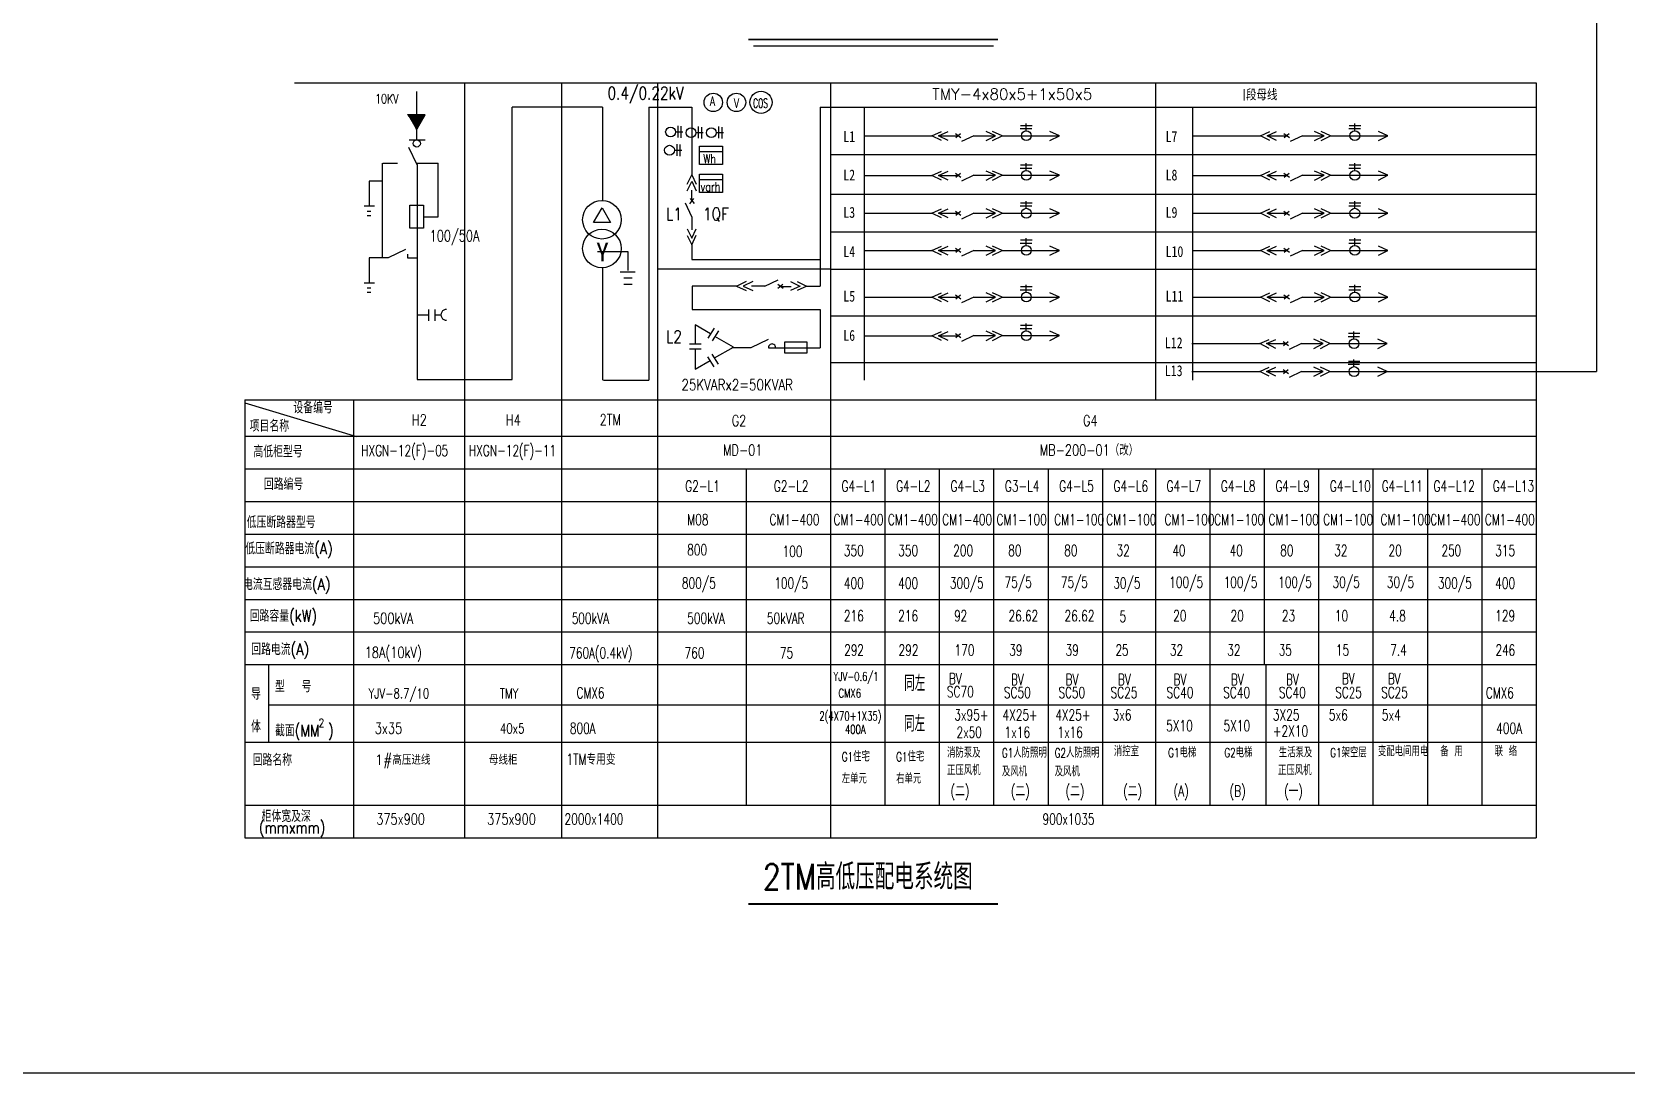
# Model space of a CAD drawing. Extents: x -170759 to 304867, y -311201 to 112352.
# Drawn here: x -86677 to -52044, y -14135 to 8498 of the extents above; entities that cross this region are included whole.
import ezdxf

# ---------------------------------------------------------------- set-up
doc = ezdxf.new("R2010")
doc.units = 0
doc.linetypes.add('CENTER2', pattern=[1.125, 0.75, -0.125, 0.125, -0.125])
doc.layers.get('0').update_dxf_attribs({"linetype": 'CONTINUOUS'})
doc.layers.add('LAYER1', color=1, linetype='CONTINUOUS')
doc.styles.add('HZFS', font='txt.shx', dxfattribs={"width": 0.8, "bigfont": 'msi_fsx.shx'})
doc.styles.add('HZS', font='txt', dxfattribs={"width": 0.7, "bigfont": 'HZS'})

msp = doc.modelspace()

# ---------------------------------------------------------------- hatches: boundary and pattern name
at = {"layer": 'LAYER1'}
h = msp.add_hatch(dxfattribs=at)
h.set_pattern_fill('ANSI31', color=256, scale=2.363636, style=0)
h.set_pattern_definition([(45, (-80313.4157, -11269.89894), (-0.2089179126, 0.2089179126), [])])
h.paths.add_polyline_path([(-78509.24282, 6699.88602), (-78320.73778, 6373.3857), (-78132.23273, 6699.88602)])

# ---------------------------------------------------------------- linework, layer by layer
for p, q in [((-70997.56139, 8191.02163), (-65786.28647, 8191.02163)), ((-80970.48861, 7389.32054), (-53997.73842, 7389.32054)), ((-77281.72627, 7389.32054), (-77281.72627, -9021.41317)), ((-75168.13085, 7389.32054), (-75168.13085, -9021.41317)), ((-73087.60491, 7389.32054), (-73087.60491, -9021.41317)), ((-69328.96659, 7389.32054), (-69328.96659, 502.75904)), ((-62270.46569, 7389.32054), (-62270.46569, 502.75904)), ((-53997.73842, 7389.32054), (-53997.73842, -9021.41317)), ((-69328.96659, 3341.08118), (-73087.60491, 3341.08118)), ((-69328.96659, 502.75904), (-69328.96659, -9021.41317)), ((-71161.37266, -1000.65509), (-71161.37266, -8312.32226)), ((-68147.14841, -1000.65509), (-68147.14841, -5255.20055)), ((-66965.33022, -1000.65509), (-66965.33022, -5255.20055)), ((-65783.51204, -1000.65509), (-65783.51204, -8312.32226)), ((-64601.69386, -1000.65509), (-64601.69386, -8312.32226)), ((-63419.87568, -1000.65509), (-63419.87568, -8312.32226)), ((-62270.46569, -1000.65509), (-62270.46569, -8312.32226)), ((-61088.64751, -1000.65509), (-61088.64751, -8312.32226)), ((-59906.82933, -1000.65509), (-59906.82933, -5255.20055)), ((-58725.01115, -1000.65509), (-58725.01115, -8312.32226)), ((-57543.19297, -1000.65509), (-57543.19297, -5255.20055)), ((-56361.37478, -1000.65509), (-56361.37478, -8312.32226)), ((-55179.5566, -1000.65509), (-55179.5566, -8312.32226)), ((-68147.14841, -5239.25887), (-68147.14841, -8312.32226)), ((-66965.33022, -5239.25887), (-66965.33022, -8312.32226)), ((-59874.42113, -5255.20055), (-59874.42113, -8312.32226)), ((-57543.19297, -5255.20055), (-57543.19297, -8312.32226)), ((-56361.37478, -5255.20055), (-56361.37478, -8312.32226))]:
    msp.add_line(p, q)
at = {"color": 0}
for p, q in [((-82053.44754, 502.75904), (-82053.44754, -9021.41317)), ((-82053.44754, 501.57723), (-82052.26572, 502.75904)), ((-82053.44754, 436.01855), (-79622.19998, -296.1166)), ((-79689.81117, 502.75904), (-79689.81117, -9021.41317)), ((-81533.4781, -5255.20055), (-81533.4781, -6938.14691))]:
    msp.add_line(p, q, dxfattribs=at)
msp.add_lwpolyline([(-90090.22919, 31360.00476), (-22667.39095, 31360.00476), (-22667.39095, -14134.71381), (-90090.22919, -14134.71381)], close=True)
at = {"const_width": 40}
for points in [[(-71113.02237, 8332.95057), (-65688.69932, 8332.95057)], [(-71113.02237, -10459.09741), (-65688.69932, -10459.09741)]]:
    msp.add_lwpolyline(points, dxfattribs=at)
at = {"layer": 'LAYER1'}
for p, q in [((-52684.3734, 20308.22622), (-52684.3734, 1115.07803)), ((-78315.09354, 6150.81598), (-78315.09354, 7202.87362)), ((-76245.57125, 939.621), (-76245.57125, 6863.00229)), ((-74277.44593, 6863.00229), (-76245.57125, 6863.00229)), ((-74277.44593, 6863.00229), (-74277.44593, 4833.39769)), ((-73276.30192, 6863.00229), (-73276.30192, 931.09877)), ((-73276.30192, 6863.00229), (-72341.10997, 6863.00229)), ((-72341.10997, 6863.00229), (-72341.10997, 5393.49851)), ((-72341.10997, 6863.00229), (-72341.10997, 5393.49851)), ((-69552.41377, 6863.00229), (-69552.41377, 2969.35378)), ((-69552.41377, 6863.00229), (-53997.73842, 6863.00229)), ((-68600.07463, 6863.00229), (-68600.07463, 931.09877)), ((-61463.45495, 6863.00229), (-61463.45495, 931.09877)), ((-72696.05094, 6326.31934), (-72537.82599, 6326.31934)), ((-72645.01163, 6454.78674), (-72645.01163, 6203.63267)), ((-72576.52564, 6446.59725), (-72576.52564, 6195.44318)), ((-72253.47316, 6309.94036), (-72095.24821, 6309.94036)), ((-72202.43385, 6438.40776), (-72202.43385, 6187.25369)), ((-72133.94786, 6430.21826), (-72133.94786, 6179.06419)), ((-71810.89538, 6309.94031), (-71652.67043, 6309.94031)), ((-71759.85607, 6438.40771), (-71759.85607, 6187.25364)), ((-71691.37008, 6430.21822), (-71691.37008, 6179.06414)), ((-68600.07463, 6239.4205), (-67123.64655, 6239.4205)), ((-67123.64655, 6239.4205), (-66917.30234, 6333.28631)), ((-66917.49942, 6136.26672), (-67123.64655, 6239.4205)), ((-66980.27443, 6239.4205), (-66773.93021, 6333.28631)), ((-66774.1273, 6136.26672), (-66980.27443, 6239.4205)), ((-66980.27443, 6239.4205), (-66559.686, 6239.4205)), ((-66496.47216, 6192.80565), (-66614.90998, 6280.1435)), ((-66608.6764, 6199.04407), (-66502.70574, 6286.38192)), ((-66213.18171, 6240.28962), (-66482.46717, 6113.1694)), ((-66213.18171, 6240.28962), (-65742.84426, 6240.28962)), ((-65742.84426, 6240.28962), (-65949.18847, 6334.15543)), ((-65948.99138, 6137.13584), (-65742.84426, 6240.28962)), ((-65599.47214, 6240.28962), (-65805.81635, 6334.15543)), ((-65805.61926, 6137.13584), (-65599.47214, 6240.28962)), ((-65599.47214, 6240.28962), (-64354.53983, 6240.28962)), ((-65205.67551, 6397.89828), (-64954.52144, 6397.89828)), ((-65197.48602, 6466.38427), (-64946.33195, 6466.38427)), ((-65077.20811, 6346.85897), (-65077.20811, 6505.08392)), ((-64354.53983, 6240.28962), (-64560.88405, 6334.15543)), ((-64560.68696, 6137.13584), (-64354.53983, 6240.28962)), ((-61463.45495, 6239.4205), (-59987.02687, 6239.4205)), ((-59987.02687, 6239.4205), (-59780.68265, 6333.28631)), ((-59780.87974, 6136.26672), (-59987.02687, 6239.4205)), ((-59843.65474, 6239.4205), (-59637.31053, 6333.28631)), ((-59637.50762, 6136.26672), (-59843.65474, 6239.4205)), ((-59843.65474, 6239.4205), (-59423.06631, 6239.4205)), ((-59359.85248, 6192.80565), (-59478.2903, 6280.1435)), ((-59472.05672, 6199.04407), (-59366.08605, 6286.38192)), ((-59076.56203, 6240.28962), (-59345.84749, 6113.1694)), ((-59076.56203, 6240.28962), (-58606.22457, 6240.28962)), ((-58606.22457, 6240.28962), (-58812.56879, 6334.15543)), ((-58812.3717, 6137.13584), (-58606.22457, 6240.28962)), ((-58462.85245, 6240.28962), (-58669.19666, 6334.15543)), ((-58668.99958, 6137.13584), (-58462.85245, 6240.28962)), ((-58462.85245, 6240.28962), (-57217.92015, 6240.28962)), ((-58069.05583, 6397.89828), (-57817.90176, 6397.89828)), ((-58060.86633, 6466.38427), (-57809.71226, 6466.38427)), ((-57940.58843, 6346.85897), (-57940.58843, 6505.08392)), ((-57217.92015, 6240.28962), (-57424.26436, 6334.15543)), ((-57424.06727, 6137.13584), (-57217.92015, 6240.28962)), ((-78495.25091, 5991.2612), (-78311.13458, 5615.74989)), ((-78479.012, 6153.9514), (-78133.5004, 6153.9514)), ((-72719.43344, 5929.12538), (-72561.20849, 5929.12538)), ((-72668.39413, 6057.59278), (-72668.39413, 5806.43871)), ((-72599.90814, 6049.40329), (-72599.90814, 5798.24922)), ((-72174.815, 5899.56131), (-71671.14033, 5899.56131)), ((-78310.49515, 5613.57418), (-78310.49515, 939.621)), ((-65197.48602, 5606.20974), (-64946.33195, 5606.20974)), ((-65077.20811, 5486.68445), (-65077.20811, 5644.9094)), ((-58060.86633, 5606.20974), (-57809.71226, 5606.20974)), ((-57940.58843, 5486.68445), (-57940.58843, 5644.9094)), ((-79063.31407, 5254.99409), (-79346.48227, 5254.99409)), ((-79346.48227, 5254.99409), (-79346.48227, 4713.27383)), ((-72443.39462, 5185.4408), (-72341.10997, 5389.85103)), ((-72443.39462, 5042.06868), (-72341.10997, 5246.4789)), ((-72341.10997, 5393.49851), (-72246.37503, 5185.24371)), ((-72341.10997, 5250.12639), (-72246.37503, 5041.87159)), ((-72174.815, 5290.03506), (-71671.14033, 5290.03506)), ((-68600.07463, 5379.24598), (-67123.64655, 5379.24598)), ((-67123.64655, 5379.24598), (-66917.30234, 5473.11178)), ((-66917.49942, 5276.09219), (-67123.64655, 5379.24598)), ((-66980.27443, 5379.24598), (-66773.93021, 5473.11178)), ((-66774.1273, 5276.09219), (-66980.27443, 5379.24598)), ((-66980.27443, 5379.24598), (-66559.686, 5379.24598)), ((-66496.47216, 5332.63113), (-66614.90998, 5419.96898)), ((-66608.6764, 5338.86955), (-66502.70574, 5426.2074)), ((-66213.18171, 5380.1151), (-66482.46717, 5252.99488)), ((-66213.18171, 5380.1151), (-65742.84426, 5380.1151)), ((-65742.84426, 5380.1151), (-65949.18847, 5473.98091)), ((-65948.99138, 5276.96132), (-65742.84426, 5380.1151)), ((-65599.47214, 5380.1151), (-65805.81635, 5473.98091)), ((-65805.61926, 5276.96132), (-65599.47214, 5380.1151)), ((-65599.47214, 5380.1151), (-64354.53983, 5380.1151)), ((-65205.67551, 5537.72375), (-64954.52144, 5537.72375)), ((-64354.53983, 5380.1151), (-64560.88405, 5473.98091)), ((-64560.68696, 5276.96132), (-64354.53983, 5380.1151)), ((-61463.45495, 5379.24598), (-59987.02687, 5379.24598)), ((-59987.02687, 5379.24598), (-59780.68265, 5473.11178)), ((-59780.87974, 5276.09219), (-59987.02687, 5379.24598)), ((-59843.65474, 5379.24598), (-59637.31053, 5473.11178)), ((-59637.50762, 5276.09219), (-59843.65474, 5379.24598)), ((-59843.65474, 5379.24598), (-59423.06631, 5379.24598)), ((-59359.85248, 5332.63113), (-59478.2903, 5419.96898)), ((-59472.05672, 5338.86955), (-59366.08605, 5426.2074)), ((-59076.56203, 5380.1151), (-59345.84749, 5252.99488)), ((-59076.56203, 5380.1151), (-58606.22457, 5380.1151)), ((-58606.22457, 5380.1151), (-58812.56879, 5473.98091)), ((-58812.3717, 5276.96132), (-58606.22457, 5380.1151)), ((-58462.85245, 5380.1151), (-58669.19666, 5473.98091)), ((-58668.99958, 5276.96132), (-58462.85245, 5380.1151)), ((-58462.85245, 5380.1151), (-57217.92015, 5380.1151)), ((-58069.05583, 5537.72375), (-57817.90176, 5537.72375)), ((-57217.92015, 5380.1151), (-57424.26436, 5473.98091)), ((-57424.06727, 5276.96132), (-57217.92015, 5380.1151)), ((-72384.54767, 4761.36098), (-72297.20982, 4879.7988)), ((-72378.30925, 4873.56523), (-72290.97141, 4767.59456)), ((-72337.93283, 4824.57482), (-72337.93283, 5057.03111)), ((-79456.29009, 4713.27383), (-79236.67445, 4713.27383)), ((-79393.54276, 4603.55135), (-79315.10857, 4603.55135)), ((-79393.54276, 4509.5035), (-79315.10857, 4509.5035)), ((-72339.67858, 4480.55205), (-72478.12394, 4773.82813)), ((-68600.07463, 4555.61312), (-67123.64655, 4555.61312)), ((-67123.64655, 4555.61312), (-66917.30234, 4649.47893)), ((-66917.49942, 4452.45934), (-67123.64655, 4555.61312)), ((-66980.27443, 4555.61312), (-66773.93021, 4649.47893)), ((-66774.1273, 4452.45934), (-66980.27443, 4555.61312)), ((-66980.27443, 4555.61312), (-66559.686, 4555.61312)), ((-66496.47216, 4508.99828), (-66614.90998, 4596.33613)), ((-66608.6764, 4515.2367), (-66502.70574, 4602.57455)), ((-66213.18171, 4556.48225), (-66482.46717, 4429.36202)), ((-66213.18171, 4556.48225), (-65742.84426, 4556.48225)), ((-65742.84426, 4556.48225), (-65949.18847, 4650.34806)), ((-65948.99138, 4453.32847), (-65742.84426, 4556.48225)), ((-65599.47214, 4556.48225), (-65805.81635, 4650.34806)), ((-65805.61926, 4453.32847), (-65599.47214, 4556.48225)), ((-65599.47214, 4556.48225), (-64354.53983, 4556.48225)), ((-65205.67551, 4714.0909), (-64954.52144, 4714.0909)), ((-65197.48602, 4782.57689), (-64946.33195, 4782.57689)), ((-65077.20811, 4663.0516), (-65077.20811, 4821.27655)), ((-64354.53983, 4556.48225), (-64560.88405, 4650.34806)), ((-64560.68696, 4453.32847), (-64354.53983, 4556.48225)), ((-61463.45495, 4555.61312), (-59987.02687, 4555.61312)), ((-59987.02687, 4555.61312), (-59780.68265, 4649.47893)), ((-59780.87974, 4452.45934), (-59987.02687, 4555.61312)), ((-59843.65474, 4555.61312), (-59637.31053, 4649.47893)), ((-59637.50762, 4452.45934), (-59843.65474, 4555.61312)), ((-59843.65474, 4555.61312), (-59423.06631, 4555.61312)), ((-59359.85248, 4508.99828), (-59478.2903, 4596.33613)), ((-59472.05672, 4515.2367), (-59366.08605, 4602.57455)), ((-59076.56203, 4556.48225), (-59345.84749, 4429.36202)), ((-59076.56203, 4556.48225), (-58606.22457, 4556.48225)), ((-58606.22457, 4556.48225), (-58812.56879, 4650.34806)), ((-58812.3717, 4453.32847), (-58606.22457, 4556.48225)), ((-58462.85245, 4556.48225), (-58669.19666, 4650.34806)), ((-58668.99958, 4453.32847), (-58462.85245, 4556.48225)), ((-58462.85245, 4556.48225), (-57217.92015, 4556.48225)), ((-58069.05583, 4714.0909), (-57817.90176, 4714.0909)), ((-58060.86633, 4782.57689), (-57809.71226, 4782.57689)), ((-57940.58843, 4663.0516), (-57940.58843, 4821.27655)), ((-57217.92015, 4556.48225), (-57424.26436, 4650.34806)), ((-57424.06727, 4453.32847), (-57217.92015, 4556.48225)), ((-78166.94371, 4479.57932), (-77854.24208, 4479.57932)), ((-72443.39462, 4218.84335), (-72341.10997, 4014.43312)), ((-72341.10997, 4010.78563), (-72246.37503, 4219.04043)), ((-72339.67858, 4480.55205), (-72339.07317, 4477.8514)), ((-72339.07317, 4477.8514), (-72339.07317, 4192.26839)), ((-72443.39462, 4075.47122), (-72341.10997, 3871.061)), ((-72341.10997, 3867.41351), (-72246.37503, 4075.66831)), ((-72341.10997, 3871.061), (-72341.10997, 3549.8313)), ((-67123.64655, 3747.47732), (-66917.30234, 3841.34313)), ((-66980.27443, 3747.47732), (-66773.93021, 3841.34313)), ((-65742.84426, 3748.34644), (-65949.18847, 3842.21225)), ((-65599.47214, 3748.34644), (-65805.81635, 3842.21225)), ((-65205.67551, 3905.9551), (-64954.52144, 3905.9551)), ((-65197.48602, 3974.44109), (-64946.33195, 3974.44109)), ((-65077.20811, 3854.91579), (-65077.20811, 4013.14074)), ((-64354.53983, 3748.34644), (-64560.88405, 3842.21225)), ((-59987.02687, 3747.47732), (-59780.68265, 3841.34313)), ((-59843.65474, 3747.47732), (-59637.31053, 3841.34313)), ((-58606.22457, 3748.34644), (-58812.56879, 3842.21225)), ((-58462.85245, 3748.34644), (-58669.19666, 3842.21225)), ((-58069.05583, 3905.9551), (-57817.90176, 3905.9551)), ((-58060.86633, 3974.44109), (-57809.71226, 3974.44109)), ((-57940.58843, 3854.91579), (-57940.58843, 4013.14074)), ((-57217.92015, 3748.34644), (-57424.26436, 3842.21225)), ((-78936.80907, 3586.25608), (-79346.48227, 3586.25608)), ((-79346.48227, 3586.25608), (-79346.48227, 3044.53582)), ((-79011.94595, 3586.89551), (-79014.12166, 3586.25608)), ((-78961.19274, 3586.89551), (-78963.36845, 3586.25608)), ((-78559.12205, 3771.01183), (-78934.63336, 3586.89551)), ((-78513.59373, 3664.69027), (-78513.59373, 3586.89551)), ((-78513.59373, 3586.89551), (-78310.49515, 3586.89551)), ((-74391.8818, 3723.75727), (-73733.76453, 3723.75727)), ((-73733.76453, 3723.75727), (-73733.76453, 3312.75366)), ((-72341.10997, 3549.8313), (-69552.41377, 3549.8313)), ((-68600.07463, 3747.47732), (-67123.64655, 3747.47732)), ((-66917.49942, 3644.32354), (-67123.64655, 3747.47732)), ((-66774.1273, 3644.32354), (-66980.27443, 3747.47732)), ((-66980.27443, 3747.47732), (-66559.686, 3747.47732)), ((-66496.47216, 3700.86248), (-66614.90998, 3788.20032)), ((-66608.6764, 3707.10089), (-66502.70574, 3794.43874)), ((-66213.18171, 3748.34644), (-66482.46717, 3621.22622)), ((-66213.18171, 3748.34644), (-65742.84426, 3748.34644)), ((-65948.99138, 3645.19266), (-65742.84426, 3748.34644)), ((-65805.61926, 3645.19266), (-65599.47214, 3748.34644)), ((-65599.47214, 3748.34644), (-64354.53983, 3748.34644)), ((-64560.68696, 3645.19266), (-64354.53983, 3748.34644)), ((-61463.45495, 3747.47732), (-59987.02687, 3747.47732)), ((-59780.87974, 3644.32354), (-59987.02687, 3747.47732)), ((-59637.50762, 3644.32354), (-59843.65474, 3747.47732)), ((-59843.65474, 3747.47732), (-59423.06631, 3747.47732)), ((-59359.85248, 3700.86248), (-59478.2903, 3788.20032)), ((-59472.05672, 3707.10089), (-59366.08605, 3794.43874)), ((-59076.56203, 3748.34644), (-59345.84749, 3621.22622)), ((-59076.56203, 3748.34644), (-58606.22457, 3748.34644)), ((-58812.3717, 3645.19266), (-58606.22457, 3748.34644)), ((-58668.99958, 3645.19266), (-58462.85245, 3748.34644)), ((-58462.85245, 3748.34644), (-57217.92015, 3748.34644)), ((-57424.06727, 3645.19266), (-57217.92015, 3748.34644)), ((-74277.44593, 3370.36335), (-74277.44593, 931.09877)), ((-73898.29383, 3279.8734), (-73569.23515, 3279.8734)), ((-73816.02913, 3148.35226), (-73635.04692, 3148.35226)), ((-79456.29009, 3044.53582), (-79236.67445, 3044.53582)), ((-79393.54276, 2934.81333), (-79315.10857, 2934.81333)), ((-79393.54276, 2840.76549), (-79315.10857, 2840.76549)), ((-73816.02913, 3016.83108), (-73635.04692, 3016.83108)), ((-71369.69702, 2969.35378), (-72336.01858, 2969.35378)), ((-72336.01858, 2969.35378), (-72336.01858, 2461.0065)), ((-71369.69702, 2969.35378), (-71161.44222, 2874.61885)), ((-71161.63931, 3071.63844), (-71366.04954, 2969.35378)), ((-71226.3249, 2969.35378), (-71018.0701, 2874.61885)), ((-71018.26719, 3071.63844), (-71222.67741, 2969.35378)), ((-70759.25913, 2967.31699), (-71044.84214, 2967.31699)), ((-70756.55849, 2967.9224), (-70759.25913, 2967.31699)), ((-70756.55849, 2967.9224), (-70463.2824, 3106.36775)), ((-70475.74955, 3012.79149), (-70357.31173, 2925.45364)), ((-70363.54531, 3006.55307), (-70469.51597, 2919.21522)), ((-70412.53571, 2966.17664), (-70180.07942, 2966.17664)), ((-69986.98414, 2969.35378), (-70195.23894, 2874.61885)), ((-70195.04185, 3071.63844), (-69990.63163, 2969.35378)), ((-69843.61202, 2969.35378), (-70051.86682, 2874.61885)), ((-70051.66973, 3071.63844), (-69847.25951, 2969.35378)), ((-69843.61202, 2969.35378), (-69552.41377, 2969.35378)), ((-67123.64655, 2734.2558), (-66917.30234, 2828.12161)), ((-66980.27443, 2734.2558), (-66773.93021, 2828.12161)), ((-66496.47216, 2687.64096), (-66614.90998, 2774.97881)), ((-66608.6764, 2693.87938), (-66502.70574, 2781.21722)), ((-65742.84426, 2735.12493), (-65949.18847, 2828.99073)), ((-65599.47214, 2735.12493), (-65805.81635, 2828.99073)), ((-65205.67551, 2892.73358), (-64954.52144, 2892.73358)), ((-65197.48602, 2961.21957), (-64946.33195, 2961.21957)), ((-65077.20811, 2841.69427), (-65077.20811, 2999.91922)), ((-64354.53983, 2735.12493), (-64560.88405, 2828.99073)), ((-59987.02687, 2734.2558), (-59780.68265, 2828.12161)), ((-59843.65474, 2734.2558), (-59637.31053, 2828.12161)), ((-59359.85248, 2687.64096), (-59478.2903, 2774.97881)), ((-59472.05672, 2693.87938), (-59366.08605, 2781.21722)), ((-58606.22457, 2735.12493), (-58812.56879, 2828.99073)), ((-58462.85245, 2735.12493), (-58669.19666, 2828.99073)), ((-58069.05583, 2892.73358), (-57817.90176, 2892.73358)), ((-58060.86633, 2961.21957), (-57809.71226, 2961.21957)), ((-57940.58843, 2841.69427), (-57940.58843, 2999.91922)), ((-57217.92015, 2735.12493), (-57424.26436, 2828.99073)), ((-78059.14572, 2465.47459), (-78059.14572, 2214.32052)), ((-77925.09262, 2465.47459), (-77925.09262, 2214.32052)), ((-72336.01858, 2461.0065), (-69549.80101, 2461.0065)), ((-69549.80101, 2461.0065), (-69549.80101, 1629.81676)), ((-68600.07463, 2734.2558), (-67123.64655, 2734.2558)), ((-66917.49942, 2631.10202), (-67123.64655, 2734.2558)), ((-66774.1273, 2631.10202), (-66980.27443, 2734.2558)), ((-66980.27443, 2734.2558), (-66559.686, 2734.2558)), ((-66213.18171, 2735.12493), (-66482.46717, 2608.0047)), ((-66213.18171, 2735.12493), (-65742.84426, 2735.12493)), ((-65948.99138, 2631.97114), (-65742.84426, 2735.12493)), ((-65805.61926, 2631.97114), (-65599.47214, 2735.12493)), ((-65599.47214, 2735.12493), (-64354.53983, 2735.12493)), ((-64560.68696, 2631.97114), (-64354.53983, 2735.12493)), ((-61463.45495, 2734.2558), (-59987.02687, 2734.2558)), ((-59780.87974, 2631.10202), (-59987.02687, 2734.2558)), ((-59637.50762, 2631.10202), (-59843.65474, 2734.2558)), ((-59843.65474, 2734.2558), (-59423.06631, 2734.2558)), ((-59076.56203, 2735.12493), (-59345.84749, 2608.0047)), ((-59076.56203, 2735.12493), (-58606.22457, 2735.12493)), ((-58812.3717, 2631.97114), (-58606.22457, 2735.12493)), ((-58668.99958, 2631.97114), (-58462.85245, 2735.12493)), ((-58462.85245, 2735.12493), (-57217.92015, 2735.12493)), ((-57424.06727, 2631.97114), (-57217.92015, 2735.12493)), ((-78310.49515, 2348.26934), (-78059.14572, 2348.26934)), ((-77925.09262, 2348.26934), (-77790.94844, 2348.26934)), ((-65197.48602, 2121.75862), (-64946.33195, 2121.75862)), ((-65077.20811, 2002.23332), (-65077.20811, 2160.45827)), ((-71858.069, 2058.8993), (-71991.75337, 1838.88442)), ((-71763.70361, 2001.56146), (-71897.38798, 1781.54659)), ((-70680.88149, 1814.71507), (-71056.92656, 1630.33704)), ((-68600.07463, 1894.79485), (-67123.64655, 1894.79485)), ((-67123.64655, 1894.79485), (-66917.30234, 1988.66065)), ((-66917.49942, 1791.64106), (-67123.64655, 1894.79485)), ((-66980.27443, 1894.79485), (-66773.93021, 1988.66065)), ((-66774.1273, 1791.64106), (-66980.27443, 1894.79485)), ((-66980.27443, 1894.79485), (-66559.686, 1894.79485)), ((-66496.47216, 1848.18), (-66614.90998, 1935.51785)), ((-66608.6764, 1854.41842), (-66502.70574, 1941.75627)), ((-66213.18171, 1895.66397), (-66482.46717, 1768.54375)), ((-66213.18171, 1895.66397), (-65742.84426, 1895.66397)), ((-65742.84426, 1895.66397), (-65949.18847, 1989.52978)), ((-65948.99138, 1792.51019), (-65742.84426, 1895.66397)), ((-65599.47214, 1895.66397), (-65805.81635, 1989.52978)), ((-65805.61926, 1792.51019), (-65599.47214, 1895.66397)), ((-65599.47214, 1895.66397), (-64354.53983, 1895.66397)), ((-65205.67551, 2053.27263), (-64954.52144, 2053.27263)), ((-64354.53983, 1895.66397), (-64560.88405, 1989.52978)), ((-64560.68696, 1792.51019), (-64354.53983, 1895.66397)), ((-60003.23096, 1721.03428), (-59796.88675, 1814.90009)), ((-59859.85884, 1721.03428), (-59653.51463, 1814.90009)), ((-59376.05658, 1674.41944), (-59494.49439, 1761.75729)), ((-59488.26082, 1680.65786), (-59382.29015, 1767.99571)), ((-58622.42867, 1721.90341), (-58828.77288, 1815.76922)), ((-58479.05655, 1721.90341), (-58685.40076, 1815.76922)), ((-58085.25993, 1879.51206), (-57834.10586, 1879.51206)), ((-58077.07043, 1947.99805), (-57825.91636, 1947.99805)), ((-57956.79253, 1828.47276), (-57956.79253, 1986.69771)), ((-57234.12425, 1721.90341), (-57440.46846, 1815.76922)), ((-72135.65549, 1710.80367), (-72393.10074, 1710.80367)), ((-72135.65549, 1600.38423), (-72393.10074, 1600.38423)), ((-71858.069, 1215.48199), (-71991.75337, 1435.49687)), ((-71763.70361, 1272.81983), (-71897.38798, 1492.83471)), ((-71059.16952, 1629.81676), (-71468.96999, 1629.81676)), ((-71056.92656, 1630.33704), (-71059.16952, 1629.81676)), ((-70677.26552, 1629.81676), (-69549.80101, 1629.81676)), ((-61479.65905, 1721.03428), (-60003.23096, 1721.03428)), ((-59797.08384, 1617.8805), (-60003.23096, 1721.03428)), ((-59653.71172, 1617.8805), (-59859.85884, 1721.03428)), ((-59859.85884, 1721.03428), (-59439.27041, 1721.03428)), ((-59092.76612, 1721.90341), (-59362.05159, 1594.78318)), ((-59092.76612, 1721.90341), (-58622.42867, 1721.90341)), ((-58828.5758, 1618.74963), (-58622.42867, 1721.90341)), ((-58685.20368, 1618.74963), (-58479.05655, 1721.90341)), ((-58479.05655, 1721.90341), (-57234.12425, 1721.90341)), ((-57440.27137, 1618.74963), (-57234.12425, 1721.90341)), ((-61479.65905, 1114.2089), (-60003.23096, 1114.2089)), ((-60003.23096, 1114.2089), (-59796.88675, 1208.07471)), ((-59797.08384, 1011.05512), (-60003.23096, 1114.2089)), ((-59859.85884, 1114.2089), (-59653.51463, 1208.07471)), ((-59653.71172, 1011.05512), (-59859.85884, 1114.2089)), ((-59859.85884, 1114.2089), (-59439.27041, 1114.2089)), ((-59376.05658, 1067.59406), (-59494.49439, 1154.93191)), ((-59488.26082, 1073.83248), (-59382.29015, 1161.17032)), ((-59092.76612, 1115.07803), (-59362.05159, 987.9578)), ((-59092.76612, 1115.07803), (-58622.42867, 1115.07803)), ((-58622.42867, 1115.07803), (-58828.77288, 1208.94383)), ((-58828.5758, 1011.92424), (-58622.42867, 1115.07803)), ((-58479.05655, 1115.07803), (-58685.40076, 1208.94383)), ((-58685.20368, 1011.92424), (-58479.05655, 1115.07803)), ((-58479.05655, 1115.07803), (-57234.12425, 1115.07803)), ((-58085.25993, 1272.68668), (-57834.10586, 1272.68668)), ((-58077.07043, 1341.17267), (-57825.91636, 1341.17267)), ((-57956.79253, 1221.64737), (-57956.79253, 1379.87232)), ((-57234.12425, 1115.07803), (-57440.46846, 1208.94383)), ((-57440.27137, 1011.92424), (-57234.12425, 1115.07803)), ((-57250.32835, 1115.07803), (-52684.3734, 1115.07803)), ((-78310.49515, 939.621), (-76245.57125, 939.621)), ((-74262.35294, 931.09877), (-73276.30192, 931.09877)), ((-82053.44754, 502.75904), (-53997.73842, 502.75904)), ((-82053.44754, -9021.41317), (-53997.73842, -9021.41317)), ((-82053.44754, -9021.41317), (-53997.73842, -9021.41317))]:
    msp.add_line(p, q, dxfattribs=at)
at = {"layer": 'LAYER1', "linetype": 'CENTER2'}
for p, q in [((-79063.31407, 3586.25608), (-79063.31407, 5641.0515)), ((-79063.31407, 5641.0515), (-78735.07306, 5641.0515)), ((-78311.13458, 5641.0515), (-77854.24208, 5641.0515)), ((-77854.24208, 4479.57932), (-77854.24208, 5641.0515))]:
    msp.add_line(p, q, dxfattribs=at)
at = {"layer": 'LAYER1', "color": 0}
for p, q in [((-69328.96659, 5833.02436), (-53997.73842, 5833.02436)), ((-69328.96659, 4972.84984), (-53997.73842, 4972.84984)), ((-69328.96659, 4149.21699), (-53997.73842, 4149.21699)), ((-69328.96659, 3341.08118), (-53997.73842, 3341.08118)), ((-69328.96659, 2327.85966), (-53997.73842, 2327.85966)), ((-69328.96659, 1314.63815), (-53997.73842, 1314.63815)), ((-82053.44754, -291.56418), (-53997.73842, -291.56418)), ((-82053.44754, -1000.65509), (-53997.73842, -1000.65509)), ((-82053.44754, -1709.746), (-53997.73842, -1709.746)), ((-82053.44754, -2418.83691), (-53997.73842, -2418.83691)), ((-82053.44754, -3127.92782), (-53997.73842, -3127.92782)), ((-82053.44754, -3837.01873), (-53997.73842, -3837.01873)), ((-82053.44754, -3837.01873), (-53997.73842, -3837.01873)), ((-82053.44754, -4546.10964), (-53997.73842, -4546.10964)), ((-82053.44754, -5255.20055), (-53997.73842, -5255.20055)), ((-81533.4781, -6127.62989), (-53997.73842, -6127.62989)), ((-82053.44754, -6938.14691), (-53997.73842, -6938.14691)), ((-82053.44754, -8312.32226), (-53997.73842, -8312.32226))]:
    msp.add_line(p, q, dxfattribs=at)
at = {"layer": 'LAYER1'}
for points in [[(-72174.815, 6013.97576), (-71671.14033, 6013.97576), (-71671.14033, 5613.38256), (-72174.815, 5613.38256)], [(-72174.815, 5404.44951), (-71671.14033, 5404.44951), (-71671.14033, 5003.85631), (-72174.815, 5003.85631)], [(-78464.99361, 4730.37358), (-78166.94371, 4730.37358), (-78166.94371, 4228.78506), (-78464.99361, 4228.78506)], [(-74288.85496, 4675.57439), (-74104.45446, 4356.18335), (-74473.25546, 4356.18335)], [(-69843.1669, 1759.87899), (-69843.1669, 1514.5023), (-70321.27952, 1514.5023), (-70321.27952, 1759.87899)]]:
    msp.add_lwpolyline(points, close=True, dxfattribs=at)
for points in [[(-71933.69846, 1934.42995), (-72267.94815, 2127.4091), (-72267.94815, 1710.80367)], [(-71847.7439, 1411.13154), (-71437.53146, 1647.9678), (-71838.04841, 1879.20637)], [(-72267.94815, 1600.38423), (-72267.94815, 1168.5265), (-71943.39394, 1355.90796)]]:
    msp.add_lwpolyline(points, dxfattribs=at)
for centre, radius in [((-71875.95544, 6963.67916), 200), ((-71370.59925, 6963.67916), 200), ((-70837.37398, 6966.00631), 240), ((-72802.62029, 6323.20005), 106.61499), ((-72360.04251, 6306.82107), 106.61499), ((-71917.46473, 6306.82102), 106.61499), ((-65074.08882, 6240.28962), 106.61499), ((-57937.46914, 6240.28962), 106.61499), ((-78316.21363, 6073.57187), 78.91266), ((-72826.00279, 5926.00609), 106.61499), ((-65074.08882, 5380.1151), 106.61499), ((-57937.46914, 5380.1151), 106.61499), ((-74292.94509, 4414.24326), 419.2038), ((-65074.08882, 4556.48225), 106.61499), ((-57937.46914, 4556.48225), 106.61499), ((-74292.94509, 3789.51779), 419.2038), ((-65074.08882, 3748.34644), 106.61499), ((-57937.46914, 3748.34644), 106.61499), ((-65074.08882, 2735.12493), 106.61499), ((-57937.46914, 2735.12493), 106.61499), ((-65074.08882, 1895.66397), 106.61499), ((-57953.67323, 1721.90341), 106.61499), ((-57953.67323, 1115.07803), 106.61499)]:
    msp.add_circle(centre, radius, dxfattribs=at)
for centre, radius, start, end in [((-77673.74319, 2348.26934), 117.20525, 87.029609759, 272.970390241), ((-70598.57082, 1635.6778), 78.91266, 355.74057779, 184.25942221)]:
    msp.add_arc(centre, radius, start, end, dxfattribs=at)

# ---------------------------------------------------------------- texts
for s, height, style, width, p in [('0.4/0.22kV', 272.727273, 'HZS', 0.8, (-74173.0352, 7031.70833)), ('10KV', 200, 'HZFS', 0.75, (-79219.2665, 6943.6372)), ('A', 200, 'HZFS', 0.75, (-71946.52981, 6891.94284)), ('V', 200, 'HZFS', 0.75, (-71426.99169, 6848.03614)), ('COS', 200, 'HZFS', 0.6, (-71009.52359, 6848.03614)), ('Wh', 200, 'HZFS', 0.75, (-72090.93602, 5641.26359)), ('varh', 200, 'HZFS', 0.75, (-72150.23873, 5031.73734)), ('L1', 272.727273, 'HZS', 0.8, (-72902.39397, 4402.93634)), ('1QF', 272.727273, 'HZS', 0.8, (-72098.74673, 4402.93634)), ('100/50A', 240, 'HZS', 0.75, (-78035.05256, 3944.97352)), ('L2', 272.727273, 'HZS', 0.8, (-72902.39397, 1735.94761)), ('25KVARx2=50KVAR', 236.3636364, 'HZFS', 0.8, (-72565.63463, 709.35151)), ('H2', 240, 'HZS', 0.75, (-78421.63109, -57.15705)), ('H4', 240, 'HZS', 0.75, (-76379.73659, -57.15705)), ('2TM', 240, 'HZS', 0.75, (-74343.35042, -50.73168)), ('G2', 240, 'HZS', 0.75, (-71472.6714, -71.77437)), ('G4', 240, 'HZS', 0.75, (-63843.70126, -71.77437)), ('HXGN-12(F)-05', 240, 'HZS', 0.7, (-79524.56431, -721.90305)), ('HXGN-12(F)-11', 240, 'HZS', 0.7, (-77182.12933, -721.90305)), ('MD-01', 240, 'HZS', 0.75, (-71662.76398, -710.84804)), ('MB-200-01（改）', 240, 'HZS', 0.75, (-64783.47753, -710.84804)), ('G2-L1', 240, 'HZFS', 0.7, (-72483.9464, -1495.84514)), ('G2-L2', 240, 'HZFS', 0.7, (-70557.71415, -1495.84514)), ('G4-L1', 240, 'HZFS', 0.7, (-69085.85838, -1495.84514)), ('G4-L2', 240, 'HZFS', 0.7, (-67904.0402, -1495.84514)), ('G4-L3', 240, 'HZFS', 0.7, (-66722.22202, -1495.84514)), ('G3-L4', 240, 'HZFS', 0.7, (-65540.40384, -1495.84514)), ('G4-L5', 240, 'HZFS', 0.7, (-64358.58566, -1495.84514)), ('G4-L6', 240, 'HZFS', 0.7, (-63176.76748, -1495.84514)), ('G4-L7', 240, 'HZFS', 0.7, (-62027.35749, -1495.84514)), ('G4-L8', 240, 'HZFS', 0.7, (-60845.53931, -1495.84514)), ('G4-L9', 240, 'HZFS', 0.7, (-59663.72113, -1495.84514)), ('G4-L10', 240, 'HZFS', 0.7, (-58481.90294, -1495.84514)), ('G4-L11', 240, 'HZFS', 0.7, (-57353.97593, -1495.84514)), ('G4-L12', 240, 'HZFS', 0.7, (-56226.04891, -1495.84514)), ('G4-L13', 240, 'HZFS', 0.7, (-54936.4484, -1495.84514)), ('M08', 240, 'HZFS', 0.7, (-72440.9465, -2224.20414)), ('CM1-400', 240, 'HZFS', 0.7, (-70654.54879, -2224.20414)), ('CM1-400', 240, 'HZFS', 0.7, (-69264.77068, -2224.20414)), ('CM1-400', 240, 'HZFS', 0.7, (-68082.9525, -2224.20414)), ('CM1-400', 240, 'HZFS', 0.7, (-66901.13432, -2224.20414)), ('CM1-100', 240, 'HZFS', 0.7, (-65718.52251, -2224.20414)), ('CM1-100', 240, 'HZFS', 0.7, (-64468.24616, -2224.20414)), ('CM1-100', 240, 'HZFS', 0.7, (-63337.42659, -2224.20414)), ('CM1-100', 240, 'HZFS', 0.7, (-62072.2016, -2224.20414)), ('CM1-100', 240, 'HZFS', 0.7, (-60992.04341, -2224.20414)), ('CM1-100', 240, 'HZFS', 0.7, (-59810.22522, -2224.20414)), ('CM1-100', 240, 'HZFS', 0.7, (-58627.61342, -2224.20414)), ('CM1-100', 240, 'HZFS', 0.7, (-57377.33707, -2224.20414)), ('CM1-400', 240, 'HZFS', 0.7, (-56297.17888, -2224.20414)), ('CM1-400', 240, 'HZFS', 0.7, (-55115.36069, -2224.20414)), ('800', 240, 'HZFS', 0.7, (-72440.9465, -2876.79699)), ('100', 240, 'HZFS', 0.7, (-70371.80948, -2913.39351)), ('350', 240, 'HZFS', 0.7, (-69038.63844, -2895.81926)), ('350', 240, 'HZFS', 0.7, (-67856.82026, -2895.81926)), ('200', 240, 'HZFS', 0.7, (-66660.89506, -2894.94062)), ('80', 240, 'HZFS', 0.7, (-65469.04208, -2894.94062)), ('80', 240, 'HZFS', 0.7, (-64248.30832, -2894.94062)), ('32', 240, 'HZFS', 0.7, (-63115.44051, -2894.94062)), ('40', 240, 'HZFS', 0.7, (-61901.21413, -2894.94062)), ('40', 240, 'HZFS', 0.7, (-60656.25103, -2894.94062)), ('80', 240, 'HZFS', 0.7, (-59559.95117, -2894.94062)), ('32', 240, 'HZFS', 0.7, (-58388.16779, -2894.94062)), ('20', 240, 'HZFS', 0.7, (-57206.3496, -2894.94062)), ('250', 240, 'HZFS', 0.7, (-56056.93962, -2894.94062)), ('315', 240, 'HZFS', 0.7, (-54889.22845, -2895.81926)), ('800/5', 240, 'HZFS', 0.7, (-72554.80852, -3604.03153)), ('100/5', 240, 'HZFS', 0.7, (-70547.20552, -3604.03153)), ('400', 240, 'HZFS', 0.7, (-69038.63844, -3604.91017)), ('400', 240, 'HZFS', 0.7, (-67856.82026, -3604.91017)), ('300/5', 240, 'HZFS', 0.7, (-66735.55071, -3604.03153)), ('75/5', 240, 'HZFS', 0.7, (-65546.17952, -3585.19495)), ('75/5', 240, 'HZFS', 0.7, (-64325.44576, -3585.19495)), ('30/5', 240, 'HZFS', 0.7, (-63183.33689, -3604.03153)), ('100/5', 240, 'HZFS', 0.7, (-61968.31677, -3585.19495)), ('100/5', 240, 'HZFS', 0.7, (-60786.49859, -3585.19495)), ('100/5', 240, 'HZFS', 0.7, (-59604.68041, -3585.19495)), ('30/5', 240, 'HZFS', 0.7, (-58422.86223, -3585.19495)), ('30/5', 240, 'HZFS', 0.7, (-57241.04405, -3585.19495)), ('300/5', 240, 'HZFS', 0.7, (-56131.59527, -3604.03153)), ('400', 240, 'HZFS', 0.7, (-54889.22845, -3604.91017)), ('500kVA', 240, 'HZS', 0.75, (-79263.91069, -4368.63664)), ('500kVA', 240, 'HZFS', 0.7, (-74950.02587, -4368.63664)), ('500kVA', 240, 'HZFS', 0.7, (-72440.48946, -4368.63664)), ('50kVAR', 240, 'HZFS', 0.7, (-70711.2395, -4368.63664)), ('216', 240, 'HZFS', 0.7, (-69038.63844, -4314.00108)), ('216', 240, 'HZFS', 0.7, (-67856.82026, -4314.00108)), ('92', 240, 'HZFS', 0.7, (-66644.24327, -4314.00108)), ('26.62', 240, 'HZFS', 0.7, (-65462.28234, -4314.00108)), ('26.62', 240, 'HZFS', 0.7, (-64241.54859, -4314.00108)), ('5', 240, 'HZFS', 0.7, (-63046.95687, -4329.60607)), ('20', 240, 'HZFS', 0.7, (-61884.4196, -4314.00108)), ('20', 240, 'HZFS', 0.7, (-60639.4565, -4314.00108)), ('23', 240, 'HZFS', 0.7, (-59520.78324, -4314.00108)), ('10', 240, 'HZFS', 0.7, (-58371.37325, -4314.00108)), ('4.8', 240, 'HZFS', 0.7, (-57189.55507, -4314.00108)), ('129', 240, 'HZFS', 0.7, (-54889.22845, -4314.00108)), ('18A(10kV)', 240, 'HZS', 0.75, (-79444.6834, -5108.87682)), ('760A(0.4kV)', 240, 'HZFS', 0.7, (-75006.16779, -5119.7347)), ('292', 240, 'HZFS', 0.7, (-69033.10633, -5060.34576)), ('292', 240, 'HZFS', 0.7, (-67851.28815, -5060.34576)), ('170', 240, 'HZFS', 0.7, (-66632.40093, -5060.34576)), ('39', 240, 'HZFS', 0.7, (-65443.10275, -5060.34576)), ('39', 240, 'HZFS', 0.7, (-64222.36899, -5060.34576)), ('25', 240, 'HZFS', 0.7, (-63139.42885, -5060.34576)), ('32', 240, 'HZFS', 0.7, (-61955.21383, -5060.34576)), ('32', 240, 'HZFS', 0.7, (-60710.25072, -5060.34576)), ('35', 240, 'HZFS', 0.7, (-59591.57746, -5060.34576)), ('15', 240, 'HZFS', 0.7, (-58352.19366, -5060.34576)), ('7.4', 240, 'HZFS', 0.7, (-57170.37547, -5060.34576)), ('246', 240, 'HZFS', 0.7, (-54883.69634, -5060.34576)), ('760', 240, 'HZFS', 0.7, (-72496.63138, -5119.7347)), ('75', 240, 'HZFS', 0.7, (-70429.83842, -5119.7347)), ('YJV-0.6/1', 192, 'HZFS', 0.7, (-69263.09343, -5608.40509)), ('同左', 345.6, 'HZFS', 0.7, (-67727.67358, -5830.7485)), ('BV', 240, 'HZFS', 0.7, (-66756.89075, -5680.6757)), ('BV', 240, 'HZFS', 0.7, (-65406.68566, -5699.15744)), ('BV', 240, 'HZFS', 0.7, (-64222.94401, -5699.15744)), ('BV', 240, 'HZFS', 0.7, (-63084.34149, -5699.15744)), ('BV', 240, 'HZFS', 0.7, (-61873.95657, -5699.15744)), ('BV', 240, 'HZFS', 0.7, (-60628.99347, -5699.15744)), ('BV', 240, 'HZFS', 0.7, (-59432.48948, -5699.15744)), ('BV', 240, 'HZFS', 0.7, (-58222.25255, -5680.6757)), ('BV', 240, 'HZFS', 0.7, (-57223.47061, -5680.6757)), ('YJV-8.7/10', 216, 'HZS', 0.75, (-79363.65836, -5989.73071)), ('TMY', 216, 'HZS', 0.75, (-76510.49523, -5989.73071)), ('CMX6', 240, 'HZFS', 0.7, (-74846.97305, -5989.73071)), ('CMX6', 192, 'HZFS', 0.7, (-69153.50999, -5972.39022)), ('SC70', 240, 'HZFS', 0.7, (-66800.41883, -5963.87288)), ('SC50', 240, 'HZFS', 0.7, (-65561.18923, -5982.35437)), ('SC50', 240, 'HZFS', 0.7, (-64377.44758, -5982.35437)), ('SC25', 240, 'HZFS', 0.7, (-63245.79478, -5982.35437)), ('SC40', 240, 'HZFS', 0.7, (-62028.46014, -5982.35437)), ('SC40', 240, 'HZFS', 0.7, (-60795.24221, -5982.35437)), ('SC40', 240, 'HZFS', 0.7, (-59586.99305, -5982.35437)), ('SC25', 240, 'HZFS', 0.7, (-58366.25971, -5982.35437)), ('SC25', 240, 'HZFS', 0.7, (-57367.47778, -5982.35437)), ('CMX6', 240, 'HZFS', 0.7, (-55093.16531, -5989.73071)), ('3x95+', 240, 'HZFS', 0.7, (-66637.43678, -6468.24607)), ('4X25+', 240, 'HZFS', 0.7, (-65591.90005, -6468.24607)), ('4X25+', 240, 'HZFS', 0.7, (-64443.24188, -6468.24607)), ('3x6', 240, 'HZFS', 0.7, (-63197.83816, -6468.24607)), ('3X25', 240, 'HZFS', 0.7, (-59715.96915, -6468.24607)), ('5x6', 240, 'HZFS', 0.7, (-58501.74277, -6468.24607)), ('5x4', 240, 'HZFS', 0.7, (-57352.33279, -6468.24607)), ('3x35', 240, 'HZS', 0.75, (-79227.17677, -6757.91097)), ('40x5', 216, 'HZS', 0.75, (-76510.49523, -6750.6971)), ('800A', 240, 'HZFS', 0.7, (-74991.98928, -6757.91097)), ('2(4X70+1X35)', 192, 'HZFS', 0.7, (-69569.85795, -6468.24607)), ('400A', 192, 'HZFS', 0.7, (-69013.96386, -6757.91097)), ('同左', 345.6, 'HZFS', 0.7, (-67731.54869, -6710.23973)), ('5X10', 240, 'HZFS', 0.7, (-62034.88416, -6704.14835)), ('5X10', 240, 'HZFS', 0.7, (-60789.92106, -6704.14835)), ('+2X10', 240, 'HZFS', 0.7, (-59715.96915, -6818.41181)), ('400A', 240, 'HZFS', 0.7, (-54864.55387, -6757.91097)), ('2x50', 240, 'HZFS', 0.7, (-66592.71543, -6844.97794)), ('1x16', 240, 'HZFS', 0.7, (-65547.1787, -6844.97794)), ('1x16', 240, 'HZFS', 0.7, (-64398.52053, -6844.97794)), ('1TM专用变', 240, 'HZFS', 0.7, (-75060.33128, -7431.16424)), ('(二)', 240, 'HZFS', 0.7, (-66718.54738, -8123.91633)), ('(二)', 240, 'HZFS', 0.7, (-65412.84426, -8123.91633)), ('(二)', 240, 'HZFS', 0.7, (-64220.68037, -8123.91633)), ('(二)', 240, 'HZFS', 0.7, (-62971.74666, -8123.91633)), ('(A)', 240, 'HZFS', 0.7, (-61878.3632, -8123.91633)), ('(B)', 240, 'HZFS', 0.7, (-60657.35542, -8123.91633)), ('(一)', 240, 'HZFS', 0.7, (-59475.53724, -8123.91633)), ('375x900', 240, 'HZS', 0.75, (-79194.73115, -8732.58254)), ('375x900', 240, 'HZS', 0.75, (-76786.23484, -8732.58254)), ('2000x1400', 240, 'HZFS', 0.7, (-75103.04693, -8732.58254)), ('900x1035', 240, 'HZFS', 0.7, (-64723.20408, -8732.58254)), ('2TM高低压配电系统图', 560, 'HZFS', 0.8, (-70795.29663, -10145.92795))]:
    msp.add_text(s, height=height, dxfattribs=dict(style=style, width=width)).set_placement(p)
at = {"style": 'HZS'}
for s, p in [(' I段母线', (-60598.66559, 7009.3534)), ('TMY-4x80x5+1x50x5', (-67118.51848, 7024.382))]:
    msp.add_text(s, height=240, dxfattribs=at).set_placement(p)
at = {"color": 0}
for s, height, style, width, p in [('设备编号', 254.545455, 'HZFS', 0.8, (-80996.19848, 203.78382)), ('项目名称', 254.545455, 'HZFS', 0.8, (-81944.69263, -192.27768)), ('高低柜型号', 254.545455, 'HZFS', 0.8, (-81863.78107, -751.05432)), ('回路编号', 254.545455, 'HZFS', 0.8, (-81637.22877, -1457.99348)), ('低压断路器型号', 254.545455, 'HZFS', 0.8, (-82009.42179, -2286.43501)), ('低压断路器电流(A)', 254.545455, 'HZFS', 0.8, (-82041.78623, -2857.90531)), ('电流互感器电流(A)', 254.545455, 'HZFS', 0.8, (-82090.33317, -3635.1026)), ('回路容量(kW)', 254.545455, 'HZFS', 0.8, (-81944.69263, -4321.9372)), ('回路电流(A)', 254.545455, 'HZFS', 0.8, (-81912.32801, -5048.26168)), ('导', 254.54545, 'HZFS', 0.8, (-81914.57674, -6017.75606)), ('型  号', 254.545455, 'HZFS', 0.8, (-81395.42385, -5855.79585)), ('体', 254.54545, 'HZFS', 0.8, (-81914.57674, -6726.84697)), ('截面(MM )', 254.545455, 'HZFS', 0.8, (-81395.42385, -6815.41893)), ('2', 181.81818, 'HZFS', 0.8, (-80449.93455, -6614.55722)), ('回路名称', 254.545455, 'HZFS', 0.8, (-81879.96338, -7452.74961)), ('G1住宅', 200, 'HZS', 0.7, (-69083.55843, -7358.21406)), ('G1住宅', 200, 'HZS', 0.7, (-67901.74025, -7358.21406)), ('消防泵及', 200, 'HZS', 0.7, (-66796.09533, -7273.84336)), ('G1人防照明', 200, 'HZS', 0.7, (-65603.78588, -7273.84336)), ('G2人防照明', 200, 'HZS', 0.7, (-64457.91699, -7273.84336)), ('消控室', 200, 'HZS', 0.7, (-63172.45666, -7243.52748)), ('G1电梯', 200, 'HZS', 0.7, (-61992.64934, -7269.31583)), ('G2电梯', 200, 'HZS', 0.7, (-60771.64156, -7269.31583)), ('生活泵及', 200, 'HZS', 0.7, (-59589.82338, -7269.31583)), ('G1架空层', 200, 'HZS', 0.7, (-58472.13138, -7269.31583)), ('变配电间用电', 200, 'HZS', 0.7, (-57435.85497, -7243.52748)), ('备 用', 200, 'HZS', 0.7, (-56081.54756, -7243.52748)), ('联 络', 200, 'HZS', 0.7, (-54899.72938, -7243.52748)), ('左单元', 200, 'HZS', 0.7, (-69083.55843, -7836.98271)), ('右单元', 200, 'HZS', 0.7, (-67901.74025, -7836.98271)), ('正压风机', 200, 'HZS', 0.7, (-66796.09533, -7656.17718)), ('及风机', 200, 'HZS', 0.7, (-65603.78588, -7681.29457)), ('及风机', 200, 'HZS', 0.7, (-64457.91699, -7681.29457)), ('正压风机', 200, 'HZS', 0.7, (-59606.38548, -7656.17718)), ('(mmxmm)', 254.545455, 'HZFS', 0.8, (-81743.55349, -8923.89147)), ('柜体宽及深', 254.545455, 'HZFS', 0.8, (-81685.77571, -8676.17489))]:
    msp.add_text(s, height=height, dxfattribs=dict(at, style=style, width=width)).set_placement(p)
at = {"color": 0, "style": 'HZS'}
for s, p in [('1#高压进线', (-79230.92928, -7431.16424)), ('母线柜', (-76748.48022, -7431.16424))]:
    msp.add_text(s, height=218.181818, dxfattribs=at).set_placement(p)
at = {"layer": 'LAYER1', "color": 0, "width": 0.8}
for s, p in [('L1', (-69050.50833, 6103.66638)), ('L7', (-62049.09374, 6103.66638)), ('L2', (-69050.50833, 5269.16255)), ('L8', (-62049.09374, 5269.16255)), ('L3', (-69050.50833, 4456.95766)), ('L9', (-62049.09374, 4456.95766)), ('L4', (-69050.50833, 3604.60994)), ('L10', (-62049.09374, 3604.60994)), ('L5', (-69050.50833, 2635.60034)), ('L11', (-62049.09374, 2635.60034)), ('L6', (-69050.50833, 1783.25262)), ('L12', (-62065.29783, 1622.37882)), ('L13', (-62065.29783, 1015.55344))]:
    msp.add_text(s, height=236.363636, dxfattribs=at).set_placement(p)
at = {"layer": 'LAYER1', "extrusion": (0, 0, -1), "insert": (-74142.22564, 3918.80315), "char_height": 408.43636, "width": 605.8472727, "attachment_point": 1, "text_direction": (-1, 0, 0)}
msp.add_mtext('Y', dxfattribs=at)

doc.saveas('drawing.dxf')
